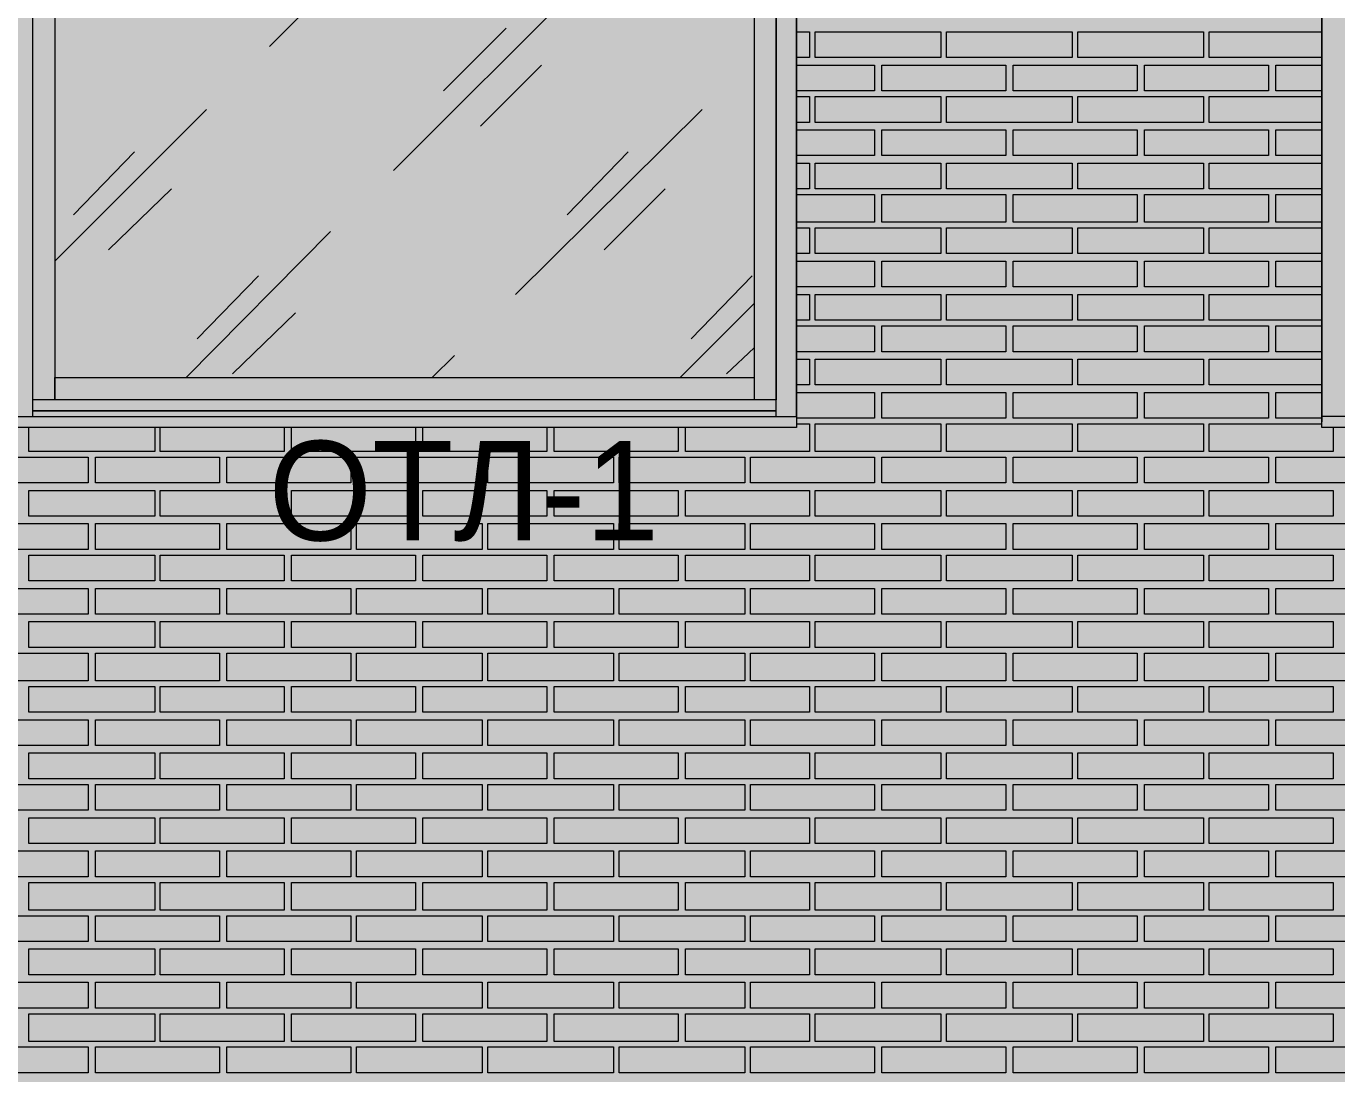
# Model space of a CAD drawing. Header units: millimetres. Extents: x -28928 to 100580, y -22867 to 36490.
# Drawn here: x 47017 to 50014, y 19599 to 21996 of the extents above; entities that cross this region are included whole.
import ezdxf

# ---------------------------------------------------------------- set-up
doc = ezdxf.new("R2010")
doc.units = ezdxf.units.MM
doc.layers.add('PDF _Геометрия', color=7, linetype='Continuous', true_color=0x8f8e8d)
doc.layers.add('PDF _Сплошная заливка', color=7, linetype='Continuous', true_color=0xffffff)
doc.layers.add('PDF _Текст', color=7, linetype='Continuous')

msp = doc.modelspace()

# ---------------------------------------------------------------- hatches: boundary and pattern name
at = {"layer": 'PDF _Сплошная заливка', "true_color": 0xdcd6cf, "transparency": 33554559}
msp.add_hatch(color=254, dxfattribs=at).paths.add_polyline_path([(19133.74774611586, 30089.12061882288), (19133.74774611586, 16343.3513880535), (52641.44005380855, 16343.3513880535), (52641.44005380855, 30089.12061882288)])

# ---------------------------------------------------------------- linework, layer by layer
at = {"layer": 'PDF _Геометрия', "color": 7, "lineweight": 9}
for points in [[(48778.74774611621, 21086.04369574586), (48778.74774611621, 21077.58215728432), (46980.67082303925, 21077.58215728432), (46980.67082303925, 21102.96677266893), (48778.74774611621, 21102.96677266893), (48778.74774611621, 21166.42831113047), (48778.74774611621, 23713.35138805359), (48778.74774611621, 23789.50523420743), (48732.20928457774, 23789.50523420743), (48732.20928457774, 23713.35138805359)], [(47031.44005380849, 21102.96677266893), (47031.44005380849, 21166.42831113047), (47031.44005380849, 23713.35138805359), (47031.44005380849, 23789.50523420743), (46980.67082303925, 23789.50523420743), (46980.67082303925, 23713.35138805359), (46980.67082303925, 21166.42831113047), (46980.67082303925, 21090.27446497663), (46980.67082303925, 23789.50523420743), (48778.74774611621, 23789.50523420743), (48778.74774611621, 21090.27446497663)], [(50031.05543842392, 23789.50523420743), (49980.28620765469, 23789.50523420743), (49980.28620765469, 23713.35138805359), (49980.28620765469, 22439.88984959204), (49980.28620765469, 21166.42831113047), (49980.28620765469, 21090.27446497663), (49980.28620765469, 23789.50523420743), (51778.36313073162, 23789.50523420743)], [(48732.20928457774, 21141.04369574586), (47031.44005380849, 21141.04369574586), (47031.44005380849, 23713.35138805359), (47031.44005380849, 23738.7360034382), (47082.20928457772, 23738.7360034382), (47082.20928457772, 23713.35138805359), (47082.20928457772, 21141.04369574586), (47031.44005380849, 21141.04369574586)], [(48681.4400538085, 23713.35138805359), (48681.4400538085, 21141.04369574586)], [(48732.20928457774, 21102.96677266893), (48732.20928457774, 21166.42831113047), (48732.20928457774, 23713.35138805359), (48732.20928457774, 21141.04369574586)], [(47572.97851534696, 21949.12061882279), (47996.05543842388, 22372.19754189971)], [(47856.4400538085, 21665.65908036126), (48279.51697688544, 22088.73600343818)], [(47970.67082303927, 21847.58215728433), (48114.51697688544, 21991.42831113048)], [(48055.28620765466, 21767.19754189972), (48194.90159227005, 21906.81292651511)], [(47082.20928457772, 21458.35138805355), (47429.13236150082, 21805.27446497664)], [(48135.67082303927, 21382.19754189971), (48562.97851534697, 21805.27446497664)], [(47124.51697688542, 21564.1206188228), (47264.13236150082, 21707.96677266895)], [(48254.13236150082, 21564.1206188228), (48393.74774611621, 21707.96677266895)], [(47204.90159227003, 21483.73600343817), (47348.74774611618, 21623.35138805356)], [(48338.74774611619, 21483.73600343817), (48478.36313073158, 21623.35138805356)], [(47382.59389996235, 21191.81292651509), (47712.59389996235, 21526.04369574587)], [(47407.97851534696, 21280.65908036125), (47547.59389996235, 21424.50523420741)], [(48537.59389996236, 21280.65908036125), (48677.20928457774, 21424.50523420741)], [(48512.20928457774, 21191.81292651509), (48681.4400538085, 21361.04369574587)], [(47488.36313073157, 21200.27446497664), (47632.20928457774, 21339.88984959202)], [(48617.97851534697, 21200.27446497664), (48681.4400538085, 21259.50523420741)], [(47945.28620765464, 21191.81292651509), (47996.05543842388, 21242.58215728432)], [(48732.20928457774, 21141.04369574586), (48681.4400538085, 21141.04369574586)], [(48778.74774611621, 21141.04369574586), (48778.74774611621, 21115.65908036124), (48778.74774611621, 21102.96677266893), (48778.74774611621, 21077.58215728432)], [(48732.20928457774, 21115.65908036124), (47031.44005380849, 21115.65908036124), (48732.20928457774, 21115.65908036124)], [(48732.20928457774, 21115.65908036124), (47031.44005380849, 21115.65908036124)], [(51778.36313073162, 21102.96677266893), (49980.28620765469, 21102.96677266893), (49980.28620765469, 21107.19754189971)], [(51778.36313073162, 21077.58215728432), (49980.28620765469, 21077.58215728432), (49980.28620765469, 21102.96677266893)], [(49980.28620765469, 21077.58215728432), (49980.28620765469, 21086.04369574586)]]:
    msp.add_lwpolyline(points, dxfattribs=at)
at = {"layer": 'PDF _Геометрия', "lineweight": 9}
for points in [[(48778.74774611621, 21982.96677266895), (48808.36313073158, 21982.96677266895), (48808.36313073158, 21923.73600343818), (48778.74774611621, 21923.73600343818)], [(49980.28620765469, 21923.73600343818), (49722.20928457775, 21923.73600343818), (49722.20928457775, 21982.96677266895), (49980.28620765469, 21982.96677266895)], [(48778.74774611621, 21906.81292651511), (48816.82466919313, 21906.81292651511), (48956.44005380852, 21906.81292651511), (48956.44005380852, 21847.58215728433), (48816.82466919313, 21847.58215728433), (48778.74774611621, 21847.58215728433)], [(49980.28620765469, 21847.58215728433), (49874.51697688544, 21847.58215728433), (49874.51697688544, 21906.81292651511), (49980.28620765469, 21906.81292651511)], [(48778.74774611621, 21834.88984959203), (48808.36313073158, 21834.88984959203), (48808.36313073158, 21775.65908036125), (48778.74774611621, 21775.65908036125)], [(49980.28620765469, 21775.65908036125), (49722.20928457775, 21775.65908036125), (49722.20928457775, 21834.88984959203), (49980.28620765469, 21834.88984959203)], [(48778.74774611621, 21758.73600343817), (48816.82466919313, 21758.73600343817), (48956.44005380852, 21758.73600343817), (48956.44005380852, 21699.5052342074), (48816.82466919313, 21699.5052342074), (48778.74774611621, 21699.5052342074)], [(49980.28620765469, 21699.5052342074), (49874.51697688544, 21699.5052342074), (49874.51697688544, 21758.73600343817), (49980.28620765469, 21758.73600343817)], [(48778.74774611621, 21682.58215728433), (48808.36313073158, 21682.58215728433), (48808.36313073158, 21623.35138805356), (48778.74774611621, 21623.35138805356)], [(49980.28620765469, 21623.35138805356), (49722.20928457775, 21623.35138805356), (49722.20928457775, 21682.58215728433), (49980.28620765469, 21682.58215728433)], [(48778.74774611621, 21610.65908036125), (48816.82466919313, 21610.65908036125), (48956.44005380852, 21610.65908036125), (48956.44005380852, 21547.19754189971), (48816.82466919313, 21547.19754189971), (48778.74774611621, 21547.19754189971)], [(49980.28620765469, 21547.19754189971), (49874.51697688544, 21547.19754189971), (49874.51697688544, 21610.65908036125), (49980.28620765469, 21610.65908036125)], [(48778.74774611621, 21534.5052342074), (48808.36313073158, 21534.5052342074), (48808.36313073158, 21475.27446497664), (48778.74774611621, 21475.27446497664)], [(49980.28620765469, 21475.27446497664), (49722.20928457775, 21475.27446497664), (49722.20928457775, 21534.5052342074), (49980.28620765469, 21534.5052342074)], [(48778.74774611621, 21458.35138805355), (48816.82466919313, 21458.35138805355), (48956.44005380852, 21458.35138805355), (48956.44005380852, 21399.12061882279), (48816.82466919313, 21399.12061882279), (48778.74774611621, 21399.12061882279)], [(49980.28620765469, 21399.12061882279), (49874.51697688544, 21399.12061882279), (49874.51697688544, 21458.35138805355), (49980.28620765469, 21458.35138805355)], [(48778.74774611621, 21382.19754189971), (48808.36313073158, 21382.19754189971), (48808.36313073158, 21322.96677266895), (48778.74774611621, 21322.96677266895)], [(49980.28620765469, 21322.96677266895), (49722.20928457775, 21322.96677266895), (49722.20928457775, 21382.19754189971), (49980.28620765469, 21382.19754189971)], [(48778.74774611621, 21310.27446497664), (48816.82466919313, 21310.27446497664), (48956.44005380852, 21310.27446497664), (48956.44005380852, 21251.04369574586), (48816.82466919313, 21251.04369574586), (48778.74774611621, 21251.04369574586)], [(49980.28620765469, 21251.04369574586), (49874.51697688544, 21251.04369574586), (49874.51697688544, 21310.27446497664), (49980.28620765469, 21310.27446497664)], [(48778.74774611621, 21234.12061882279), (48808.36313073158, 21234.12061882279), (48808.36313073158, 21174.88984959202), (48778.74774611621, 21174.88984959202)], [(49980.28620765469, 21174.88984959202), (49722.20928457775, 21174.88984959202), (49722.20928457775, 21234.12061882279), (49980.28620765469, 21234.12061882279)], [(48778.74774611621, 21157.96677266895), (48816.82466919313, 21157.96677266895), (48956.44005380852, 21157.96677266895), (48956.44005380852, 21098.73600343817), (48816.82466919313, 21098.73600343817), (48778.74774611621, 21098.73600343817)], [(49980.28620765469, 21098.73600343817), (49874.51697688544, 21098.73600343817), (49874.51697688544, 21157.96677266895), (49980.28620765469, 21157.96677266895)], [(47310.67082303925, 21077.58215728432), (47310.67082303925, 21022.58215728432), (47022.97851534696, 21022.58215728432), (47022.97851534696, 21077.58215728432)], [(47606.82466919313, 21077.58215728432), (47606.82466919313, 21022.58215728432), (47323.36313073157, 21022.58215728432), (47323.36313073157, 21077.58215728432)], [(47907.20928457772, 21077.58215728432), (47907.20928457772, 21022.58215728432), (47623.74774611619, 21022.58215728432), (47623.74774611619, 21077.58215728432)], [(48207.59389996235, 21077.58215728432), (48207.59389996235, 21022.58215728432), (47924.13236150082, 21022.58215728432), (47924.13236150082, 21077.58215728432)], [(48507.97851534697, 21077.58215728432), (48507.97851534697, 21022.58215728432), (48224.51697688542, 21022.58215728432), (48224.51697688542, 21077.58215728432)], [(48778.74774611621, 21086.04369574586), (48808.36313073158, 21086.04369574586), (48808.36313073158, 21022.58215728432), (48524.90159227005, 21022.58215728432), (48524.90159227005, 21077.58215728432)], [(50005.6708230393, 21077.58215728432), (50005.6708230393, 21022.58215728432), (49722.20928457775, 21022.58215728432), (49722.20928457775, 21086.04369574586), (49980.28620765469, 21086.04369574586)]]:
    msp.add_lwpolyline(points, dxfattribs=at)
for points in [[(49108.74774611621, 21982.96677266895), (49108.74774611621, 21923.73600343818), (48821.05543842389, 21923.73600343818), (48821.05543842389, 21982.96677266895)], [(49409.13236150083, 21982.96677266895), (49409.13236150083, 21923.73600343818), (49121.44005380852, 21923.73600343818), (49121.44005380852, 21982.96677266895)], [(49709.51697688544, 21982.96677266895), (49709.51697688544, 21923.73600343818), (49421.82466919314, 21923.73600343818), (49421.82466919314, 21982.96677266895)], [(49256.82466919314, 21847.58215728433), (49117.20928457775, 21847.58215728433), (48973.36313073158, 21847.58215728433), (48973.36313073158, 21906.81292651511), (49117.20928457775, 21906.81292651511), (49256.82466919314, 21906.81292651511)], [(49557.20928457775, 21847.58215728433), (49413.3631307316, 21847.58215728433), (49273.74774611621, 21847.58215728433), (49273.74774611621, 21906.81292651511), (49413.3631307316, 21906.81292651511), (49557.20928457775, 21906.81292651511)], [(49857.59389996238, 21847.58215728433), (49713.74774611622, 21847.58215728433), (49574.13236150083, 21847.58215728433), (49574.13236150083, 21906.81292651511), (49713.74774611622, 21906.81292651511), (49857.59389996238, 21906.81292651511)], [(49108.74774611621, 21834.88984959203), (49108.74774611621, 21775.65908036125), (48821.05543842389, 21775.65908036125), (48821.05543842389, 21834.88984959203)], [(49409.13236150083, 21834.88984959203), (49409.13236150083, 21775.65908036125), (49121.44005380852, 21775.65908036125), (49121.44005380852, 21834.88984959203)], [(49709.51697688544, 21834.88984959203), (49709.51697688544, 21775.65908036125), (49421.82466919314, 21775.65908036125), (49421.82466919314, 21834.88984959203)], [(49256.82466919314, 21699.5052342074), (49117.20928457775, 21699.5052342074), (48973.36313073158, 21699.5052342074), (48973.36313073158, 21758.73600343817), (49117.20928457775, 21758.73600343817), (49256.82466919314, 21758.73600343817)], [(49557.20928457775, 21699.5052342074), (49413.3631307316, 21699.5052342074), (49273.74774611621, 21699.5052342074), (49273.74774611621, 21758.73600343817), (49413.3631307316, 21758.73600343817), (49557.20928457775, 21758.73600343817)], [(49857.59389996238, 21699.5052342074), (49713.74774611622, 21699.5052342074), (49574.13236150083, 21699.5052342074), (49574.13236150083, 21758.73600343817), (49713.74774611622, 21758.73600343817), (49857.59389996238, 21758.73600343817)], [(49108.74774611621, 21682.58215728433), (49108.74774611621, 21623.35138805356), (48821.05543842389, 21623.35138805356), (48821.05543842389, 21682.58215728433)], [(49409.13236150083, 21682.58215728433), (49409.13236150083, 21623.35138805356), (49121.44005380852, 21623.35138805356), (49121.44005380852, 21682.58215728433)], [(49709.51697688544, 21682.58215728433), (49709.51697688544, 21623.35138805356), (49421.82466919314, 21623.35138805356), (49421.82466919314, 21682.58215728433)], [(49256.82466919314, 21547.19754189971), (49117.20928457775, 21547.19754189971), (48973.36313073158, 21547.19754189971), (48973.36313073158, 21610.65908036125), (49117.20928457775, 21610.65908036125), (49256.82466919314, 21610.65908036125)], [(49557.20928457775, 21547.19754189971), (49413.3631307316, 21547.19754189971), (49273.74774611621, 21547.19754189971), (49273.74774611621, 21610.65908036125), (49413.3631307316, 21610.65908036125), (49557.20928457775, 21610.65908036125)], [(49857.59389996238, 21547.19754189971), (49713.74774611622, 21547.19754189971), (49574.13236150083, 21547.19754189971), (49574.13236150083, 21610.65908036125), (49713.74774611622, 21610.65908036125), (49857.59389996238, 21610.65908036125)], [(49108.74774611621, 21534.5052342074), (49108.74774611621, 21475.27446497664), (48821.05543842389, 21475.27446497664), (48821.05543842389, 21534.5052342074)], [(49409.13236150083, 21534.5052342074), (49409.13236150083, 21475.27446497664), (49121.44005380852, 21475.27446497664), (49121.44005380852, 21534.5052342074)], [(49709.51697688544, 21534.5052342074), (49709.51697688544, 21475.27446497664), (49421.82466919314, 21475.27446497664), (49421.82466919314, 21534.5052342074)], [(49256.82466919314, 21399.12061882279), (49117.20928457775, 21399.12061882279), (48973.36313073158, 21399.12061882279), (48973.36313073158, 21458.35138805355), (49117.20928457775, 21458.35138805355), (49256.82466919314, 21458.35138805355)], [(49557.20928457775, 21399.12061882279), (49413.3631307316, 21399.12061882279), (49273.74774611621, 21399.12061882279), (49273.74774611621, 21458.35138805355), (49413.3631307316, 21458.35138805355), (49557.20928457775, 21458.35138805355)], [(49857.59389996238, 21399.12061882279), (49713.74774611622, 21399.12061882279), (49574.13236150083, 21399.12061882279), (49574.13236150083, 21458.35138805355), (49713.74774611622, 21458.35138805355), (49857.59389996238, 21458.35138805355)], [(49108.74774611621, 21382.19754189971), (49108.74774611621, 21322.96677266895), (48821.05543842389, 21322.96677266895), (48821.05543842389, 21382.19754189971)], [(49409.13236150083, 21382.19754189971), (49409.13236150083, 21322.96677266895), (49121.44005380852, 21322.96677266895), (49121.44005380852, 21382.19754189971)], [(49709.51697688544, 21382.19754189971), (49709.51697688544, 21322.96677266895), (49421.82466919314, 21322.96677266895), (49421.82466919314, 21382.19754189971)], [(49256.82466919314, 21251.04369574586), (49117.20928457775, 21251.04369574586), (48973.36313073158, 21251.04369574586), (48973.36313073158, 21310.27446497664), (49117.20928457775, 21310.27446497664), (49256.82466919314, 21310.27446497664)], [(49557.20928457775, 21251.04369574586), (49413.3631307316, 21251.04369574586), (49273.74774611621, 21251.04369574586), (49273.74774611621, 21310.27446497664), (49413.3631307316, 21310.27446497664), (49557.20928457775, 21310.27446497664)], [(49857.59389996238, 21251.04369574586), (49713.74774611622, 21251.04369574586), (49574.13236150083, 21251.04369574586), (49574.13236150083, 21310.27446497664), (49713.74774611622, 21310.27446497664), (49857.59389996238, 21310.27446497664)], [(49108.74774611621, 21234.12061882279), (49108.74774611621, 21174.88984959202), (48821.05543842389, 21174.88984959202), (48821.05543842389, 21234.12061882279)], [(49409.13236150083, 21234.12061882279), (49409.13236150083, 21174.88984959202), (49121.44005380852, 21174.88984959202), (49121.44005380852, 21234.12061882279)], [(49709.51697688544, 21234.12061882279), (49709.51697688544, 21174.88984959202), (49421.82466919314, 21174.88984959202), (49421.82466919314, 21234.12061882279)], [(49256.82466919314, 21098.73600343817), (49117.20928457775, 21098.73600343817), (48973.36313073158, 21098.73600343817), (48973.36313073158, 21157.96677266895), (49117.20928457775, 21157.96677266895), (49256.82466919314, 21157.96677266895)], [(49557.20928457775, 21098.73600343817), (49413.3631307316, 21098.73600343817), (49273.74774611621, 21098.73600343817), (49273.74774611621, 21157.96677266895), (49413.3631307316, 21157.96677266895), (49557.20928457775, 21157.96677266895)], [(49857.59389996238, 21098.73600343817), (49713.74774611622, 21098.73600343817), (49574.13236150083, 21098.73600343817), (49574.13236150083, 21157.96677266895), (49713.74774611622, 21157.96677266895), (49857.59389996238, 21157.96677266895)], [(49108.74774611621, 21086.04369574586), (49108.74774611621, 21022.58215728432), (48821.05543842389, 21022.58215728432), (48821.05543842389, 21086.04369574586)], [(49409.13236150083, 21086.04369574586), (49409.13236150083, 21022.58215728432), (49121.44005380852, 21022.58215728432), (49121.44005380852, 21086.04369574586)], [(49709.51697688544, 21086.04369574586), (49709.51697688544, 21022.58215728432), (49421.82466919314, 21022.58215728432), (49421.82466919314, 21086.04369574586)], [(47158.36313073157, 20950.65908036124), (47018.74774611618, 20950.65908036124), (46874.90159227003, 20950.65908036124), (46874.90159227003, 21009.88984959201), (47018.74774611618, 21009.88984959201), (47158.36313073157, 21009.88984959201)], [(47458.74774611619, 20950.65908036124), (47314.90159227003, 20950.65908036124), (47175.28620765466, 20950.65908036124), (47175.28620765466, 21009.88984959201), (47314.90159227003, 21009.88984959201), (47458.74774611619, 21009.88984959201)], [(47759.13236150082, 20950.65908036124), (47615.28620765464, 20950.65908036124), (47475.67082303927, 20950.65908036124), (47475.67082303927, 21009.88984959201), (47615.28620765464, 21009.88984959201), (47759.13236150082, 21009.88984959201)], [(48059.51697688542, 20950.65908036124), (47915.67082303927, 20950.65908036124), (47771.82466919313, 20950.65908036124), (47771.82466919313, 21009.88984959201), (47915.67082303927, 21009.88984959201), (48059.51697688542, 21009.88984959201)], [(48359.90159227005, 20950.65908036124), (48216.05543842389, 20950.65908036124), (48072.20928457774, 20950.65908036124), (48072.20928457774, 21009.88984959201), (48216.05543842389, 21009.88984959201), (48359.90159227005, 21009.88984959201)], [(48660.28620765467, 20950.65908036124), (48516.4400538085, 20950.65908036124), (48372.59389996236, 20950.65908036124), (48372.59389996236, 21009.88984959201), (48516.4400538085, 21009.88984959201), (48660.28620765467, 21009.88984959201)], [(48956.44005380852, 20950.65908036124), (48816.82466919313, 20950.65908036124), (48672.97851534699, 20950.65908036124), (48672.97851534699, 21009.88984959201), (48816.82466919313, 21009.88984959201), (48956.44005380852, 21009.88984959201)], [(49256.82466919314, 20950.65908036124), (49117.20928457775, 20950.65908036124), (48973.36313073158, 20950.65908036124), (48973.36313073158, 21009.88984959201), (49117.20928457775, 21009.88984959201), (49256.82466919314, 21009.88984959201)], [(49557.20928457775, 20950.65908036124), (49413.3631307316, 20950.65908036124), (49273.74774611621, 20950.65908036124), (49273.74774611621, 21009.88984959201), (49413.3631307316, 21009.88984959201), (49557.20928457775, 21009.88984959201)], [(49857.59389996238, 20950.65908036124), (49713.74774611622, 20950.65908036124), (49574.13236150083, 20950.65908036124), (49574.13236150083, 21009.88984959201), (49713.74774611622, 21009.88984959201), (49857.59389996238, 21009.88984959201)], [(50157.978515347, 20950.65908036124), (50014.13236150083, 20950.65908036124), (49874.51697688544, 20950.65908036124), (49874.51697688544, 21009.88984959201), (50014.13236150083, 21009.88984959201), (50157.978515347, 21009.88984959201)], [(47310.67082303925, 20933.73600343817), (47310.67082303925, 20874.50523420739), (47022.97851534696, 20874.50523420739), (47022.97851534696, 20933.73600343817)], [(47606.82466919313, 20933.73600343817), (47606.82466919313, 20874.50523420739), (47323.36313073157, 20874.50523420739), (47323.36313073157, 20933.73600343817)], [(47907.20928457772, 20933.73600343817), (47907.20928457772, 20874.50523420739), (47623.74774611619, 20874.50523420739), (47623.74774611619, 20933.73600343817)], [(48207.59389996235, 20933.73600343817), (48207.59389996235, 20874.50523420739), (47924.13236150082, 20874.50523420739), (47924.13236150082, 20933.73600343817)], [(48507.97851534697, 20933.73600343817), (48507.97851534697, 20874.50523420739), (48224.51697688542, 20874.50523420739), (48224.51697688542, 20933.73600343817)], [(48808.36313073158, 20933.73600343817), (48808.36313073158, 20874.50523420739), (48524.90159227005, 20874.50523420739), (48524.90159227005, 20933.73600343817)], [(49108.74774611621, 20933.73600343817), (49108.74774611621, 20874.50523420739), (48821.05543842389, 20874.50523420739), (48821.05543842389, 20933.73600343817)], [(49409.13236150083, 20933.73600343817), (49409.13236150083, 20874.50523420739), (49121.44005380852, 20874.50523420739), (49121.44005380852, 20933.73600343817)], [(49709.51697688544, 20933.73600343817), (49709.51697688544, 20874.50523420739), (49421.82466919314, 20874.50523420739), (49421.82466919314, 20933.73600343817)], [(50005.6708230393, 20933.73600343817), (50005.6708230393, 20874.50523420739), (49722.20928457775, 20874.50523420739), (49722.20928457775, 20933.73600343817)], [(47158.36313073157, 20798.35138805354), (47018.74774611618, 20798.35138805354), (46874.90159227003, 20798.35138805354), (46874.90159227003, 20857.58215728432), (47018.74774611618, 20857.58215728432), (47158.36313073157, 20857.58215728432)], [(47458.74774611619, 20798.35138805354), (47314.90159227003, 20798.35138805354), (47175.28620765466, 20798.35138805354), (47175.28620765466, 20857.58215728432), (47314.90159227003, 20857.58215728432), (47458.74774611619, 20857.58215728432)], [(47759.13236150082, 20798.35138805354), (47615.28620765464, 20798.35138805354), (47475.67082303927, 20798.35138805354), (47475.67082303927, 20857.58215728432), (47615.28620765464, 20857.58215728432), (47759.13236150082, 20857.58215728432)], [(48059.51697688542, 20798.35138805354), (47915.67082303927, 20798.35138805354), (47771.82466919313, 20798.35138805354), (47771.82466919313, 20857.58215728432), (47915.67082303927, 20857.58215728432), (48059.51697688542, 20857.58215728432)], [(48359.90159227005, 20798.35138805354), (48216.05543842389, 20798.35138805354), (48072.20928457774, 20798.35138805354), (48072.20928457774, 20857.58215728432), (48216.05543842389, 20857.58215728432), (48359.90159227005, 20857.58215728432)], [(48660.28620765467, 20798.35138805354), (48516.4400538085, 20798.35138805354), (48372.59389996236, 20798.35138805354), (48372.59389996236, 20857.58215728432), (48516.4400538085, 20857.58215728432), (48660.28620765467, 20857.58215728432)], [(48956.44005380852, 20798.35138805354), (48816.82466919313, 20798.35138805354), (48672.97851534699, 20798.35138805354), (48672.97851534699, 20857.58215728432), (48816.82466919313, 20857.58215728432), (48956.44005380852, 20857.58215728432)], [(49256.82466919314, 20798.35138805354), (49117.20928457775, 20798.35138805354), (48973.36313073158, 20798.35138805354), (48973.36313073158, 20857.58215728432), (49117.20928457775, 20857.58215728432), (49256.82466919314, 20857.58215728432)], [(49557.20928457775, 20798.35138805354), (49413.3631307316, 20798.35138805354), (49273.74774611621, 20798.35138805354), (49273.74774611621, 20857.58215728432), (49413.3631307316, 20857.58215728432), (49557.20928457775, 20857.58215728432)], [(49857.59389996238, 20798.35138805354), (49713.74774611622, 20798.35138805354), (49574.13236150083, 20798.35138805354), (49574.13236150083, 20857.58215728432), (49713.74774611622, 20857.58215728432), (49857.59389996238, 20857.58215728432)], [(50157.978515347, 20798.35138805354), (50014.13236150083, 20798.35138805354), (49874.51697688544, 20798.35138805354), (49874.51697688544, 20857.58215728432), (50014.13236150083, 20857.58215728432), (50157.978515347, 20857.58215728432)], [(47310.67082303925, 20785.65908036124), (47310.67082303925, 20726.42831113048), (47022.97851534696, 20726.42831113048), (47022.97851534696, 20785.65908036124)], [(47606.82466919313, 20785.65908036124), (47606.82466919313, 20726.42831113048), (47323.36313073157, 20726.42831113048), (47323.36313073157, 20785.65908036124)], [(47907.20928457772, 20785.65908036124), (47907.20928457772, 20726.42831113048), (47623.74774611619, 20726.42831113048), (47623.74774611619, 20785.65908036124)], [(48207.59389996235, 20785.65908036124), (48207.59389996235, 20726.42831113048), (47924.13236150082, 20726.42831113048), (47924.13236150082, 20785.65908036124)], [(48507.97851534697, 20785.65908036124), (48507.97851534697, 20726.42831113048), (48224.51697688542, 20726.42831113048), (48224.51697688542, 20785.65908036124)], [(48808.36313073158, 20785.65908036124), (48808.36313073158, 20726.42831113048), (48524.90159227005, 20726.42831113048), (48524.90159227005, 20785.65908036124)], [(49108.74774611621, 20785.65908036124), (49108.74774611621, 20726.42831113048), (48821.05543842389, 20726.42831113048), (48821.05543842389, 20785.65908036124)], [(49409.13236150083, 20785.65908036124), (49409.13236150083, 20726.42831113048), (49121.44005380852, 20726.42831113048), (49121.44005380852, 20785.65908036124)], [(49709.51697688544, 20785.65908036124), (49709.51697688544, 20726.42831113048), (49421.82466919314, 20726.42831113048), (49421.82466919314, 20785.65908036124)], [(50005.6708230393, 20785.65908036124), (50005.6708230393, 20726.42831113048), (49722.20928457775, 20726.42831113048), (49722.20928457775, 20785.65908036124)], [(47158.36313073157, 20650.27446497664), (47018.74774611618, 20650.27446497664), (46874.90159227003, 20650.27446497664), (46874.90159227003, 20709.50523420739), (47018.74774611618, 20709.50523420739), (47158.36313073157, 20709.50523420739)], [(47458.74774611619, 20650.27446497664), (47314.90159227003, 20650.27446497664), (47175.28620765466, 20650.27446497664), (47175.28620765466, 20709.50523420739), (47314.90159227003, 20709.50523420739), (47458.74774611619, 20709.50523420739)], [(47759.13236150082, 20650.27446497664), (47615.28620765464, 20650.27446497664), (47475.67082303927, 20650.27446497664), (47475.67082303927, 20709.50523420739), (47615.28620765464, 20709.50523420739), (47759.13236150082, 20709.50523420739)], [(48059.51697688542, 20650.27446497664), (47915.67082303927, 20650.27446497664), (47771.82466919313, 20650.27446497664), (47771.82466919313, 20709.50523420739), (47915.67082303927, 20709.50523420739), (48059.51697688542, 20709.50523420739)], [(48359.90159227005, 20650.27446497664), (48216.05543842389, 20650.27446497664), (48072.20928457774, 20650.27446497664), (48072.20928457774, 20709.50523420739), (48216.05543842389, 20709.50523420739), (48359.90159227005, 20709.50523420739)], [(48660.28620765467, 20650.27446497664), (48516.4400538085, 20650.27446497664), (48372.59389996236, 20650.27446497664), (48372.59389996236, 20709.50523420739), (48516.4400538085, 20709.50523420739), (48660.28620765467, 20709.50523420739)], [(48956.44005380852, 20650.27446497664), (48816.82466919313, 20650.27446497664), (48672.97851534699, 20650.27446497664), (48672.97851534699, 20709.50523420739), (48816.82466919313, 20709.50523420739), (48956.44005380852, 20709.50523420739)], [(49256.82466919314, 20650.27446497664), (49117.20928457775, 20650.27446497664), (48973.36313073158, 20650.27446497664), (48973.36313073158, 20709.50523420739), (49117.20928457775, 20709.50523420739), (49256.82466919314, 20709.50523420739)], [(49557.20928457775, 20650.27446497664), (49413.3631307316, 20650.27446497664), (49273.74774611621, 20650.27446497664), (49273.74774611621, 20709.50523420739), (49413.3631307316, 20709.50523420739), (49557.20928457775, 20709.50523420739)], [(49857.59389996238, 20650.27446497664), (49713.74774611622, 20650.27446497664), (49574.13236150083, 20650.27446497664), (49574.13236150083, 20709.50523420739), (49713.74774611622, 20709.50523420739), (49857.59389996238, 20709.50523420739)], [(50157.978515347, 20650.27446497664), (50014.13236150083, 20650.27446497664), (49874.51697688544, 20650.27446497664), (49874.51697688544, 20709.50523420739), (50014.13236150083, 20709.50523420739), (50157.978515347, 20709.50523420739)], [(47310.67082303925, 20633.35138805354), (47310.67082303925, 20574.12061882278), (47022.97851534696, 20574.12061882278), (47022.97851534696, 20633.35138805354)], [(47606.82466919313, 20633.35138805354), (47606.82466919313, 20574.12061882278), (47323.36313073157, 20574.12061882278), (47323.36313073157, 20633.35138805354)], [(47907.20928457772, 20633.35138805354), (47907.20928457772, 20574.12061882278), (47623.74774611619, 20574.12061882278), (47623.74774611619, 20633.35138805354)], [(48207.59389996235, 20633.35138805354), (48207.59389996235, 20574.12061882278), (47924.13236150082, 20574.12061882278), (47924.13236150082, 20633.35138805354)], [(48507.97851534697, 20633.35138805354), (48507.97851534697, 20574.12061882278), (48224.51697688542, 20574.12061882278), (48224.51697688542, 20633.35138805354)], [(48808.36313073158, 20633.35138805354), (48808.36313073158, 20574.12061882278), (48524.90159227005, 20574.12061882278), (48524.90159227005, 20633.35138805354)], [(49108.74774611621, 20633.35138805354), (49108.74774611621, 20574.12061882278), (48821.05543842389, 20574.12061882278), (48821.05543842389, 20633.35138805354)], [(49409.13236150083, 20633.35138805354), (49409.13236150083, 20574.12061882278), (49121.44005380852, 20574.12061882278), (49121.44005380852, 20633.35138805354)], [(49709.51697688544, 20633.35138805354), (49709.51697688544, 20574.12061882278), (49421.82466919314, 20574.12061882278), (49421.82466919314, 20633.35138805354)], [(50005.6708230393, 20633.35138805354), (50005.6708230393, 20574.12061882278), (49722.20928457775, 20574.12061882278), (49722.20928457775, 20633.35138805354)], [(47158.36313073157, 20497.96677266894), (47018.74774611618, 20497.96677266894), (46874.90159227003, 20497.96677266894), (46874.90159227003, 20561.42831113048), (47018.74774611618, 20561.42831113048), (47158.36313073157, 20561.42831113048)], [(47458.74774611619, 20497.96677266894), (47314.90159227003, 20497.96677266894), (47175.28620765466, 20497.96677266894), (47175.28620765466, 20561.42831113048), (47314.90159227003, 20561.42831113048), (47458.74774611619, 20561.42831113048)], [(47759.13236150082, 20497.96677266894), (47615.28620765464, 20497.96677266894), (47475.67082303927, 20497.96677266894), (47475.67082303927, 20561.42831113048), (47615.28620765464, 20561.42831113048), (47759.13236150082, 20561.42831113048)], [(48059.51697688542, 20497.96677266894), (47915.67082303927, 20497.96677266894), (47771.82466919313, 20497.96677266894), (47771.82466919313, 20561.42831113048), (47915.67082303927, 20561.42831113048), (48059.51697688542, 20561.42831113048)], [(48359.90159227005, 20497.96677266894), (48216.05543842389, 20497.96677266894), (48072.20928457774, 20497.96677266894), (48072.20928457774, 20561.42831113048), (48216.05543842389, 20561.42831113048), (48359.90159227005, 20561.42831113048)], [(48660.28620765467, 20497.96677266894), (48516.4400538085, 20497.96677266894), (48372.59389996236, 20497.96677266894), (48372.59389996236, 20561.42831113048), (48516.4400538085, 20561.42831113048), (48660.28620765467, 20561.42831113048)], [(48956.44005380852, 20497.96677266894), (48816.82466919313, 20497.96677266894), (48672.97851534699, 20497.96677266894), (48672.97851534699, 20561.42831113048), (48816.82466919313, 20561.42831113048), (48956.44005380852, 20561.42831113048)], [(49256.82466919314, 20497.96677266894), (49117.20928457775, 20497.96677266894), (48973.36313073158, 20497.96677266894), (48973.36313073158, 20561.42831113048), (49117.20928457775, 20561.42831113048), (49256.82466919314, 20561.42831113048)], [(49557.20928457775, 20497.96677266894), (49413.3631307316, 20497.96677266894), (49273.74774611621, 20497.96677266894), (49273.74774611621, 20561.42831113048), (49413.3631307316, 20561.42831113048), (49557.20928457775, 20561.42831113048)], [(49857.59389996238, 20497.96677266894), (49713.74774611622, 20497.96677266894), (49574.13236150083, 20497.96677266894), (49574.13236150083, 20561.42831113048), (49713.74774611622, 20561.42831113048), (49857.59389996238, 20561.42831113048)], [(50157.978515347, 20497.96677266894), (50014.13236150083, 20497.96677266894), (49874.51697688544, 20497.96677266894), (49874.51697688544, 20561.42831113048), (50014.13236150083, 20561.42831113048), (50157.978515347, 20561.42831113048)], [(47310.67082303925, 20485.27446497663), (47310.67082303925, 20426.04369574586), (47022.97851534696, 20426.04369574586), (47022.97851534696, 20485.27446497663)], [(47606.82466919313, 20485.27446497663), (47606.82466919313, 20426.04369574586), (47323.36313073157, 20426.04369574586), (47323.36313073157, 20485.27446497663)], [(47907.20928457772, 20485.27446497663), (47907.20928457772, 20426.04369574586), (47623.74774611619, 20426.04369574586), (47623.74774611619, 20485.27446497663)], [(48207.59389996235, 20485.27446497663), (48207.59389996235, 20426.04369574586), (47924.13236150082, 20426.04369574586), (47924.13236150082, 20485.27446497663)], [(48507.97851534697, 20485.27446497663), (48507.97851534697, 20426.04369574586), (48224.51697688542, 20426.04369574586), (48224.51697688542, 20485.27446497663)], [(48808.36313073158, 20485.27446497663), (48808.36313073158, 20426.04369574586), (48524.90159227005, 20426.04369574586), (48524.90159227005, 20485.27446497663)], [(49108.74774611621, 20485.27446497663), (49108.74774611621, 20426.04369574586), (48821.05543842389, 20426.04369574586), (48821.05543842389, 20485.27446497663)], [(49409.13236150083, 20485.27446497663), (49409.13236150083, 20426.04369574586), (49121.44005380852, 20426.04369574586), (49121.44005380852, 20485.27446497663)], [(49709.51697688544, 20485.27446497663), (49709.51697688544, 20426.04369574586), (49421.82466919314, 20426.04369574586), (49421.82466919314, 20485.27446497663)], [(50005.6708230393, 20485.27446497663), (50005.6708230393, 20426.04369574586), (49722.20928457775, 20426.04369574586), (49722.20928457775, 20485.27446497663)], [(47158.36313073157, 20349.889849592), (47018.74774611618, 20349.889849592), (46874.90159227003, 20349.889849592), (46874.90159227003, 20409.12061882278), (47018.74774611618, 20409.12061882278), (47158.36313073157, 20409.12061882278)], [(47458.74774611619, 20349.889849592), (47314.90159227003, 20349.889849592), (47175.28620765466, 20349.889849592), (47175.28620765466, 20409.12061882278), (47314.90159227003, 20409.12061882278), (47458.74774611619, 20409.12061882278)], [(47759.13236150082, 20349.889849592), (47615.28620765464, 20349.889849592), (47475.67082303927, 20349.889849592), (47475.67082303927, 20409.12061882278), (47615.28620765464, 20409.12061882278), (47759.13236150082, 20409.12061882278)], [(48059.51697688542, 20349.889849592), (47915.67082303927, 20349.889849592), (47771.82466919313, 20349.889849592), (47771.82466919313, 20409.12061882278), (47915.67082303927, 20409.12061882278), (48059.51697688542, 20409.12061882278)], [(48359.90159227005, 20349.889849592), (48216.05543842389, 20349.889849592), (48072.20928457774, 20349.889849592), (48072.20928457774, 20409.12061882278), (48216.05543842389, 20409.12061882278), (48359.90159227005, 20409.12061882278)], [(48660.28620765467, 20349.889849592), (48516.4400538085, 20349.889849592), (48372.59389996236, 20349.889849592), (48372.59389996236, 20409.12061882278), (48516.4400538085, 20409.12061882278), (48660.28620765467, 20409.12061882278)], [(48956.44005380852, 20349.889849592), (48816.82466919313, 20349.889849592), (48672.97851534699, 20349.889849592), (48672.97851534699, 20409.12061882278), (48816.82466919313, 20409.12061882278), (48956.44005380852, 20409.12061882278)], [(49256.82466919314, 20349.889849592), (49117.20928457775, 20349.889849592), (48973.36313073158, 20349.889849592), (48973.36313073158, 20409.12061882278), (49117.20928457775, 20409.12061882278), (49256.82466919314, 20409.12061882278)], [(49557.20928457775, 20349.889849592), (49413.3631307316, 20349.889849592), (49273.74774611621, 20349.889849592), (49273.74774611621, 20409.12061882278), (49413.3631307316, 20409.12061882278), (49557.20928457775, 20409.12061882278)], [(49857.59389996238, 20349.889849592), (49713.74774611622, 20349.889849592), (49574.13236150083, 20349.889849592), (49574.13236150083, 20409.12061882278), (49713.74774611622, 20409.12061882278), (49857.59389996238, 20409.12061882278)], [(50157.978515347, 20349.889849592), (50014.13236150083, 20349.889849592), (49874.51697688544, 20349.889849592), (49874.51697688544, 20409.12061882278), (50014.13236150083, 20409.12061882278), (50157.978515347, 20409.12061882278)], [(47310.67082303925, 20332.96677266893), (47310.67082303925, 20273.73600343816), (47022.97851534696, 20273.73600343816), (47022.97851534696, 20332.96677266893)], [(47606.82466919313, 20332.96677266893), (47606.82466919313, 20273.73600343816), (47323.36313073157, 20273.73600343816), (47323.36313073157, 20332.96677266893)], [(47907.20928457772, 20332.96677266893), (47907.20928457772, 20273.73600343816), (47623.74774611619, 20273.73600343816), (47623.74774611619, 20332.96677266893)], [(48207.59389996235, 20332.96677266893), (48207.59389996235, 20273.73600343816), (47924.13236150082, 20273.73600343816), (47924.13236150082, 20332.96677266893)], [(48507.97851534697, 20332.96677266893), (48507.97851534697, 20273.73600343816), (48224.51697688542, 20273.73600343816), (48224.51697688542, 20332.96677266893)], [(48808.36313073158, 20332.96677266893), (48808.36313073158, 20273.73600343816), (48524.90159227005, 20273.73600343816), (48524.90159227005, 20332.96677266893)], [(49108.74774611621, 20332.96677266893), (49108.74774611621, 20273.73600343816), (48821.05543842389, 20273.73600343816), (48821.05543842389, 20332.96677266893)], [(49409.13236150083, 20332.96677266893), (49409.13236150083, 20273.73600343816), (49121.44005380852, 20273.73600343816), (49121.44005380852, 20332.96677266893)], [(49709.51697688544, 20332.96677266893), (49709.51697688544, 20273.73600343816), (49421.82466919314, 20273.73600343816), (49421.82466919314, 20332.96677266893)], [(50005.6708230393, 20332.96677266893), (50005.6708230393, 20273.73600343816), (49722.20928457775, 20273.73600343816), (49722.20928457775, 20332.96677266893)], [(47158.36313073157, 20201.81292651507), (47018.74774611618, 20201.81292651507), (46874.90159227003, 20201.81292651507), (46874.90159227003, 20261.04369574586), (47018.74774611618, 20261.04369574586), (47158.36313073157, 20261.04369574586)], [(47458.74774611619, 20201.81292651507), (47314.90159227003, 20201.81292651507), (47175.28620765466, 20201.81292651507), (47175.28620765466, 20261.04369574586), (47314.90159227003, 20261.04369574586), (47458.74774611619, 20261.04369574586)], [(47759.13236150082, 20201.81292651507), (47615.28620765464, 20201.81292651507), (47475.67082303927, 20201.81292651507), (47475.67082303927, 20261.04369574586), (47615.28620765464, 20261.04369574586), (47759.13236150082, 20261.04369574586)], [(48059.51697688542, 20201.81292651507), (47915.67082303927, 20201.81292651507), (47771.82466919313, 20201.81292651507), (47771.82466919313, 20261.04369574586), (47915.67082303927, 20261.04369574586), (48059.51697688542, 20261.04369574586)], [(48359.90159227005, 20201.81292651507), (48216.05543842389, 20201.81292651507), (48072.20928457774, 20201.81292651507), (48072.20928457774, 20261.04369574586), (48216.05543842389, 20261.04369574586), (48359.90159227005, 20261.04369574586)], [(48660.28620765467, 20201.81292651507), (48516.4400538085, 20201.81292651507), (48372.59389996236, 20201.81292651507), (48372.59389996236, 20261.04369574586), (48516.4400538085, 20261.04369574586), (48660.28620765467, 20261.04369574586)], [(48956.44005380852, 20201.81292651507), (48816.82466919313, 20201.81292651507), (48672.97851534699, 20201.81292651507), (48672.97851534699, 20261.04369574586), (48816.82466919313, 20261.04369574586), (48956.44005380852, 20261.04369574586)], [(49256.82466919314, 20201.81292651507), (49117.20928457775, 20201.81292651507), (48973.36313073158, 20201.81292651507), (48973.36313073158, 20261.04369574586), (49117.20928457775, 20261.04369574586), (49256.82466919314, 20261.04369574586)], [(49557.20928457775, 20201.81292651507), (49413.3631307316, 20201.81292651507), (49273.74774611621, 20201.81292651507), (49273.74774611621, 20261.04369574586), (49413.3631307316, 20261.04369574586), (49557.20928457775, 20261.04369574586)], [(49857.59389996238, 20201.81292651507), (49713.74774611622, 20201.81292651507), (49574.13236150083, 20201.81292651507), (49574.13236150083, 20261.04369574586), (49713.74774611622, 20261.04369574586), (49857.59389996238, 20261.04369574586)], [(50157.978515347, 20201.81292651507), (50014.13236150083, 20201.81292651507), (49874.51697688544, 20201.81292651507), (49874.51697688544, 20261.04369574586), (50014.13236150083, 20261.04369574586), (50157.978515347, 20261.04369574586)], [(47310.67082303925, 20184.889849592), (47310.67082303925, 20125.65908036123), (47022.97851534696, 20125.65908036123), (47022.97851534696, 20184.889849592)], [(47606.82466919313, 20184.889849592), (47606.82466919313, 20125.65908036123), (47323.36313073157, 20125.65908036123), (47323.36313073157, 20184.889849592)], [(47907.20928457772, 20184.889849592), (47907.20928457772, 20125.65908036123), (47623.74774611619, 20125.65908036123), (47623.74774611619, 20184.889849592)], [(48207.59389996235, 20184.889849592), (48207.59389996235, 20125.65908036123), (47924.13236150082, 20125.65908036123), (47924.13236150082, 20184.889849592)], [(48507.97851534697, 20184.889849592), (48507.97851534697, 20125.65908036123), (48224.51697688542, 20125.65908036123), (48224.51697688542, 20184.889849592)], [(48808.36313073158, 20184.889849592), (48808.36313073158, 20125.65908036123), (48524.90159227005, 20125.65908036123), (48524.90159227005, 20184.889849592)], [(49108.74774611621, 20184.889849592), (49108.74774611621, 20125.65908036123), (48821.05543842389, 20125.65908036123), (48821.05543842389, 20184.889849592)], [(49409.13236150083, 20184.889849592), (49409.13236150083, 20125.65908036123), (49121.44005380852, 20125.65908036123), (49121.44005380852, 20184.889849592)], [(49709.51697688544, 20184.889849592), (49709.51697688544, 20125.65908036123), (49421.82466919314, 20125.65908036123), (49421.82466919314, 20184.889849592)], [(50005.6708230393, 20184.889849592), (50005.6708230393, 20125.65908036123), (49722.20928457775, 20125.65908036123), (49722.20928457775, 20184.889849592)], [(47158.36313073157, 20049.50523420738), (47018.74774611618, 20049.50523420738), (46874.90159227003, 20049.50523420738), (46874.90159227003, 20108.73600343816), (47018.74774611618, 20108.73600343816), (47158.36313073157, 20108.73600343816)], [(47458.74774611619, 20049.50523420738), (47314.90159227003, 20049.50523420738), (47175.28620765466, 20049.50523420738), (47175.28620765466, 20108.73600343816), (47314.90159227003, 20108.73600343816), (47458.74774611619, 20108.73600343816)], [(47759.13236150082, 20049.50523420738), (47615.28620765464, 20049.50523420738), (47475.67082303927, 20049.50523420738), (47475.67082303927, 20108.73600343816), (47615.28620765464, 20108.73600343816), (47759.13236150082, 20108.73600343816)], [(48059.51697688542, 20049.50523420738), (47915.67082303927, 20049.50523420738), (47771.82466919313, 20049.50523420738), (47771.82466919313, 20108.73600343816), (47915.67082303927, 20108.73600343816), (48059.51697688542, 20108.73600343816)], [(48359.90159227005, 20049.50523420738), (48216.05543842389, 20049.50523420738), (48072.20928457774, 20049.50523420738), (48072.20928457774, 20108.73600343816), (48216.05543842389, 20108.73600343816), (48359.90159227005, 20108.73600343816)], [(48660.28620765467, 20049.50523420738), (48516.4400538085, 20049.50523420738), (48372.59389996236, 20049.50523420738), (48372.59389996236, 20108.73600343816), (48516.4400538085, 20108.73600343816), (48660.28620765467, 20108.73600343816)], [(48956.44005380852, 20049.50523420738), (48816.82466919313, 20049.50523420738), (48672.97851534699, 20049.50523420738), (48672.97851534699, 20108.73600343816), (48816.82466919313, 20108.73600343816), (48956.44005380852, 20108.73600343816)], [(49256.82466919314, 20049.50523420738), (49117.20928457775, 20049.50523420738), (48973.36313073158, 20049.50523420738), (48973.36313073158, 20108.73600343816), (49117.20928457775, 20108.73600343816), (49256.82466919314, 20108.73600343816)], [(49557.20928457775, 20049.50523420738), (49413.3631307316, 20049.50523420738), (49273.74774611621, 20049.50523420738), (49273.74774611621, 20108.73600343816), (49413.3631307316, 20108.73600343816), (49557.20928457775, 20108.73600343816)], [(49857.59389996238, 20049.50523420738), (49713.74774611622, 20049.50523420738), (49574.13236150083, 20049.50523420738), (49574.13236150083, 20108.73600343816), (49713.74774611622, 20108.73600343816), (49857.59389996238, 20108.73600343816)], [(50157.978515347, 20049.50523420738), (50014.13236150083, 20049.50523420738), (49874.51697688544, 20049.50523420738), (49874.51697688544, 20108.73600343816), (50014.13236150083, 20108.73600343816), (50157.978515347, 20108.73600343816)], [(47310.67082303925, 20036.81292651507), (47310.67082303925, 19973.35138805354), (47022.97851534696, 19973.35138805354), (47022.97851534696, 20036.81292651507)], [(47606.82466919313, 20036.81292651507), (47606.82466919313, 19973.35138805354), (47323.36313073157, 19973.35138805354), (47323.36313073157, 20036.81292651507)], [(47907.20928457772, 20036.81292651507), (47907.20928457772, 19973.35138805354), (47623.74774611619, 19973.35138805354), (47623.74774611619, 20036.81292651507)], [(48207.59389996235, 20036.81292651507), (48207.59389996235, 19973.35138805354), (47924.13236150082, 19973.35138805354), (47924.13236150082, 20036.81292651507)], [(48507.97851534697, 20036.81292651507), (48507.97851534697, 19973.35138805354), (48224.51697688542, 19973.35138805354), (48224.51697688542, 20036.81292651507)], [(48808.36313073158, 20036.81292651507), (48808.36313073158, 19973.35138805354), (48524.90159227005, 19973.35138805354), (48524.90159227005, 20036.81292651507)], [(49108.74774611621, 20036.81292651507), (49108.74774611621, 19973.35138805354), (48821.05543842389, 19973.35138805354), (48821.05543842389, 20036.81292651507)], [(49409.13236150083, 20036.81292651507), (49409.13236150083, 19973.35138805354), (49121.44005380852, 19973.35138805354), (49121.44005380852, 20036.81292651507)], [(49709.51697688544, 20036.81292651507), (49709.51697688544, 19973.35138805354), (49421.82466919314, 19973.35138805354), (49421.82466919314, 20036.81292651507)], [(50005.6708230393, 20036.81292651507), (50005.6708230393, 19973.35138805354), (49722.20928457775, 19973.35138805354), (49722.20928457775, 20036.81292651507)], [(47158.36313073157, 19901.42831113047), (47018.74774611618, 19901.42831113047), (46874.90159227003, 19901.42831113047), (46874.90159227003, 19960.65908036123), (47018.74774611618, 19960.65908036123), (47158.36313073157, 19960.65908036123)], [(47458.74774611619, 19901.42831113047), (47314.90159227003, 19901.42831113047), (47175.28620765466, 19901.42831113047), (47175.28620765466, 19960.65908036123), (47314.90159227003, 19960.65908036123), (47458.74774611619, 19960.65908036123)], [(47759.13236150082, 19901.42831113047), (47615.28620765464, 19901.42831113047), (47475.67082303927, 19901.42831113047), (47475.67082303927, 19960.65908036123), (47615.28620765464, 19960.65908036123), (47759.13236150082, 19960.65908036123)], [(48059.51697688542, 19901.42831113047), (47915.67082303927, 19901.42831113047), (47771.82466919313, 19901.42831113047), (47771.82466919313, 19960.65908036123), (47915.67082303927, 19960.65908036123), (48059.51697688542, 19960.65908036123)], [(48359.90159227005, 19901.42831113047), (48216.05543842389, 19901.42831113047), (48072.20928457774, 19901.42831113047), (48072.20928457774, 19960.65908036123), (48216.05543842389, 19960.65908036123), (48359.90159227005, 19960.65908036123)], [(48660.28620765467, 19901.42831113047), (48516.4400538085, 19901.42831113047), (48372.59389996236, 19901.42831113047), (48372.59389996236, 19960.65908036123), (48516.4400538085, 19960.65908036123), (48660.28620765467, 19960.65908036123)], [(48956.44005380852, 19901.42831113047), (48816.82466919313, 19901.42831113047), (48672.97851534699, 19901.42831113047), (48672.97851534699, 19960.65908036123), (48816.82466919313, 19960.65908036123), (48956.44005380852, 19960.65908036123)], [(49256.82466919314, 19901.42831113047), (49117.20928457775, 19901.42831113047), (48973.36313073158, 19901.42831113047), (48973.36313073158, 19960.65908036123), (49117.20928457775, 19960.65908036123), (49256.82466919314, 19960.65908036123)], [(49557.20928457775, 19901.42831113047), (49413.3631307316, 19901.42831113047), (49273.74774611621, 19901.42831113047), (49273.74774611621, 19960.65908036123), (49413.3631307316, 19960.65908036123), (49557.20928457775, 19960.65908036123)], [(49857.59389996238, 19901.42831113047), (49713.74774611622, 19901.42831113047), (49574.13236150083, 19901.42831113047), (49574.13236150083, 19960.65908036123), (49713.74774611622, 19960.65908036123), (49857.59389996238, 19960.65908036123)], [(50157.978515347, 19901.42831113047), (50014.13236150083, 19901.42831113047), (49874.51697688544, 19901.42831113047), (49874.51697688544, 19960.65908036123), (50014.13236150083, 19960.65908036123), (50157.978515347, 19960.65908036123)], [(47310.67082303925, 19884.50523420738), (47310.67082303925, 19825.27446497662), (47022.97851534696, 19825.27446497662), (47022.97851534696, 19884.50523420738)], [(47606.82466919313, 19884.50523420738), (47606.82466919313, 19825.27446497662), (47323.36313073157, 19825.27446497662), (47323.36313073157, 19884.50523420738)], [(47907.20928457772, 19884.50523420738), (47907.20928457772, 19825.27446497662), (47623.74774611619, 19825.27446497662), (47623.74774611619, 19884.50523420738)], [(48207.59389996235, 19884.50523420738), (48207.59389996235, 19825.27446497662), (47924.13236150082, 19825.27446497662), (47924.13236150082, 19884.50523420738)], [(48507.97851534697, 19884.50523420738), (48507.97851534697, 19825.27446497662), (48224.51697688542, 19825.27446497662), (48224.51697688542, 19884.50523420738)], [(48808.36313073158, 19884.50523420738), (48808.36313073158, 19825.27446497662), (48524.90159227005, 19825.27446497662), (48524.90159227005, 19884.50523420738)], [(49108.74774611621, 19884.50523420738), (49108.74774611621, 19825.27446497662), (48821.05543842389, 19825.27446497662), (48821.05543842389, 19884.50523420738)], [(49409.13236150083, 19884.50523420738), (49409.13236150083, 19825.27446497662), (49121.44005380852, 19825.27446497662), (49121.44005380852, 19884.50523420738)], [(49709.51697688544, 19884.50523420738), (49709.51697688544, 19825.27446497662), (49421.82466919314, 19825.27446497662), (49421.82466919314, 19884.50523420738)], [(50005.6708230393, 19884.50523420738), (50005.6708230393, 19825.27446497662), (49722.20928457775, 19825.27446497662), (49722.20928457775, 19884.50523420738)], [(47158.36313073157, 19749.12061882278), (47018.74774611618, 19749.12061882278), (46874.90159227003, 19749.12061882278), (46874.90159227003, 19808.35138805354), (47018.74774611618, 19808.35138805354), (47158.36313073157, 19808.35138805354)], [(47458.74774611619, 19749.12061882278), (47314.90159227003, 19749.12061882278), (47175.28620765466, 19749.12061882278), (47175.28620765466, 19808.35138805354), (47314.90159227003, 19808.35138805354), (47458.74774611619, 19808.35138805354)], [(47759.13236150082, 19749.12061882278), (47615.28620765464, 19749.12061882278), (47475.67082303927, 19749.12061882278), (47475.67082303927, 19808.35138805354), (47615.28620765464, 19808.35138805354), (47759.13236150082, 19808.35138805354)], [(48059.51697688542, 19749.12061882278), (47915.67082303927, 19749.12061882278), (47771.82466919313, 19749.12061882278), (47771.82466919313, 19808.35138805354), (47915.67082303927, 19808.35138805354), (48059.51697688542, 19808.35138805354)], [(48359.90159227005, 19749.12061882278), (48216.05543842389, 19749.12061882278), (48072.20928457774, 19749.12061882278), (48072.20928457774, 19808.35138805354), (48216.05543842389, 19808.35138805354), (48359.90159227005, 19808.35138805354)], [(48660.28620765467, 19749.12061882278), (48516.4400538085, 19749.12061882278), (48372.59389996236, 19749.12061882278), (48372.59389996236, 19808.35138805354), (48516.4400538085, 19808.35138805354), (48660.28620765467, 19808.35138805354)], [(48956.44005380852, 19749.12061882278), (48816.82466919313, 19749.12061882278), (48672.97851534699, 19749.12061882278), (48672.97851534699, 19808.35138805354), (48816.82466919313, 19808.35138805354), (48956.44005380852, 19808.35138805354)], [(49256.82466919314, 19749.12061882278), (49117.20928457775, 19749.12061882278), (48973.36313073158, 19749.12061882278), (48973.36313073158, 19808.35138805354), (49117.20928457775, 19808.35138805354), (49256.82466919314, 19808.35138805354)], [(49557.20928457775, 19749.12061882278), (49413.3631307316, 19749.12061882278), (49273.74774611621, 19749.12061882278), (49273.74774611621, 19808.35138805354), (49413.3631307316, 19808.35138805354), (49557.20928457775, 19808.35138805354)], [(49857.59389996238, 19749.12061882278), (49713.74774611622, 19749.12061882278), (49574.13236150083, 19749.12061882278), (49574.13236150083, 19808.35138805354), (49713.74774611622, 19808.35138805354), (49857.59389996238, 19808.35138805354)], [(50157.978515347, 19749.12061882278), (50014.13236150083, 19749.12061882278), (49874.51697688544, 19749.12061882278), (49874.51697688544, 19808.35138805354), (50014.13236150083, 19808.35138805354), (50157.978515347, 19808.35138805354)], [(47310.67082303925, 19736.42831113046), (47310.67082303925, 19672.96677266893), (47022.97851534696, 19672.96677266893), (47022.97851534696, 19736.42831113046)], [(47606.82466919313, 19736.42831113046), (47606.82466919313, 19672.96677266893), (47323.36313073157, 19672.96677266893), (47323.36313073157, 19736.42831113046)], [(47907.20928457772, 19736.42831113046), (47907.20928457772, 19672.96677266893), (47623.74774611619, 19672.96677266893), (47623.74774611619, 19736.42831113046)], [(48207.59389996235, 19736.42831113046), (48207.59389996235, 19672.96677266893), (47924.13236150082, 19672.96677266893), (47924.13236150082, 19736.42831113046)], [(48507.97851534697, 19736.42831113046), (48507.97851534697, 19672.96677266893), (48224.51697688542, 19672.96677266893), (48224.51697688542, 19736.42831113046)], [(48808.36313073158, 19736.42831113046), (48808.36313073158, 19672.96677266893), (48524.90159227005, 19672.96677266893), (48524.90159227005, 19736.42831113046)], [(49108.74774611621, 19736.42831113046), (49108.74774611621, 19672.96677266893), (48821.05543842389, 19672.96677266893), (48821.05543842389, 19736.42831113046)], [(49409.13236150083, 19736.42831113046), (49409.13236150083, 19672.96677266893), (49121.44005380852, 19672.96677266893), (49121.44005380852, 19736.42831113046)], [(49709.51697688544, 19736.42831113046), (49709.51697688544, 19672.96677266893), (49421.82466919314, 19672.96677266893), (49421.82466919314, 19736.42831113046)], [(50005.6708230393, 19736.42831113046), (50005.6708230393, 19672.96677266893), (49722.20928457775, 19672.96677266893), (49722.20928457775, 19736.42831113046)], [(47158.36313073157, 19601.04369574585), (47018.74774611618, 19601.04369574585), (46874.90159227003, 19601.04369574585), (46874.90159227003, 19660.27446497662), (47018.74774611618, 19660.27446497662), (47158.36313073157, 19660.27446497662)], [(47458.74774611619, 19601.04369574585), (47314.90159227003, 19601.04369574585), (47175.28620765466, 19601.04369574585), (47175.28620765466, 19660.27446497662), (47314.90159227003, 19660.27446497662), (47458.74774611619, 19660.27446497662)], [(47759.13236150082, 19601.04369574585), (47615.28620765464, 19601.04369574585), (47475.67082303927, 19601.04369574585), (47475.67082303927, 19660.27446497662), (47615.28620765464, 19660.27446497662), (47759.13236150082, 19660.27446497662)], [(48059.51697688542, 19601.04369574585), (47915.67082303927, 19601.04369574585), (47771.82466919313, 19601.04369574585), (47771.82466919313, 19660.27446497662), (47915.67082303927, 19660.27446497662), (48059.51697688542, 19660.27446497662)], [(48359.90159227005, 19601.04369574585), (48216.05543842389, 19601.04369574585), (48072.20928457774, 19601.04369574585), (48072.20928457774, 19660.27446497662), (48216.05543842389, 19660.27446497662), (48359.90159227005, 19660.27446497662)], [(48660.28620765467, 19601.04369574585), (48516.4400538085, 19601.04369574585), (48372.59389996236, 19601.04369574585), (48372.59389996236, 19660.27446497662), (48516.4400538085, 19660.27446497662), (48660.28620765467, 19660.27446497662)], [(48956.44005380852, 19601.04369574585), (48816.82466919313, 19601.04369574585), (48672.97851534699, 19601.04369574585), (48672.97851534699, 19660.27446497662), (48816.82466919313, 19660.27446497662), (48956.44005380852, 19660.27446497662)], [(49256.82466919314, 19601.04369574585), (49117.20928457775, 19601.04369574585), (48973.36313073158, 19601.04369574585), (48973.36313073158, 19660.27446497662), (49117.20928457775, 19660.27446497662), (49256.82466919314, 19660.27446497662)], [(49557.20928457775, 19601.04369574585), (49413.3631307316, 19601.04369574585), (49273.74774611621, 19601.04369574585), (49273.74774611621, 19660.27446497662), (49413.3631307316, 19660.27446497662), (49557.20928457775, 19660.27446497662)], [(49857.59389996238, 19601.04369574585), (49713.74774611622, 19601.04369574585), (49574.13236150083, 19601.04369574585), (49574.13236150083, 19660.27446497662), (49713.74774611622, 19660.27446497662), (49857.59389996238, 19660.27446497662)], [(50157.978515347, 19601.04369574585), (50014.13236150083, 19601.04369574585), (49874.51697688544, 19601.04369574585), (49874.51697688544, 19660.27446497662), (50014.13236150083, 19660.27446497662), (50157.978515347, 19660.27446497662)]]:
    msp.add_lwpolyline(points, close=True, dxfattribs=at)
at = {"layer": 'PDF _Геометрия', "color": 7, "lineweight": 9}
msp.add_lwpolyline([(48681.4400538085, 21141.04369574586), (47082.20928457772, 21141.04369574586), (47082.20928457772, 21191.81292651509), (48681.4400538085, 21191.81292651509)], close=True, dxfattribs=at)
at = {"layer": 'PDF _Сплошная заливка', "lineweight": 9, "transparency": 33554559}
msp.add_solid([(47082.20928457772, 23687.96677266897), (47082.20928457772, 21191.81292651509), (48681.40622457773, 23687.96677266897), (48681.40622457773, 21191.81292651509)], dxfattribs=at)

# ---------------------------------------------------------------- texts
at = {"layer": 'PDF _Текст', "insert": (47570.81753880682, 20931.3832449372), "char_height": 227.7084847294893, "attachment_point": 4, "style": ''}
msp.add_mtext('ОТЛ-1', dxfattribs=at)

doc.saveas('drawing.dxf')
